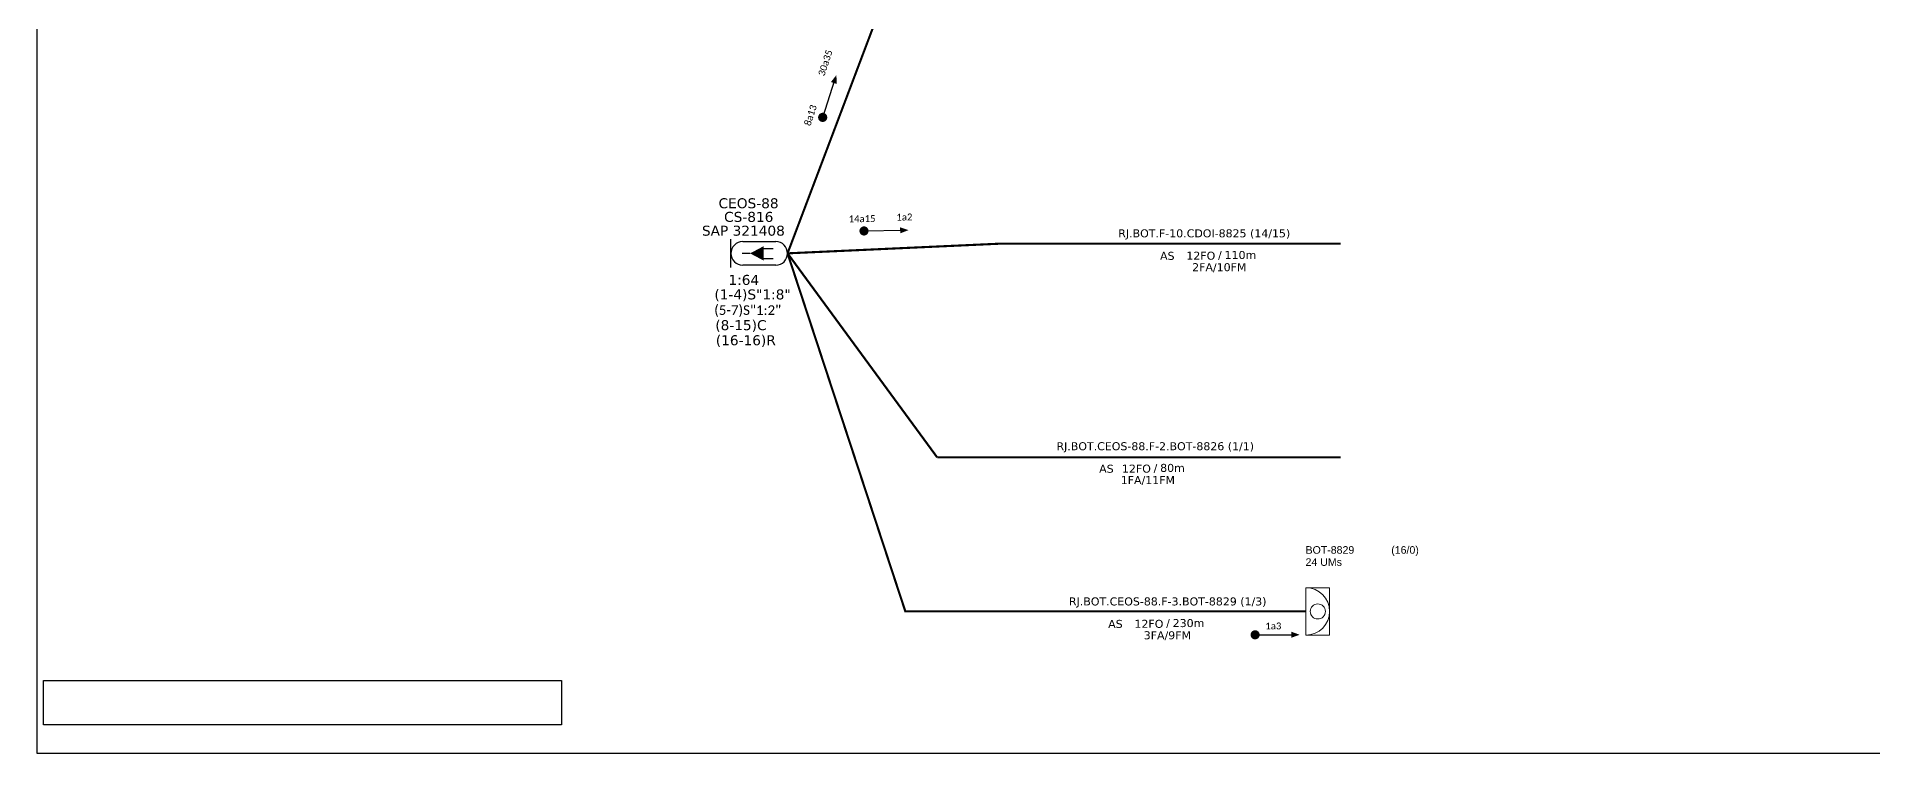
# Model space of a CAD drawing. Header units: metres. Extents: x -8 to 833, y -4 to 590.
# Drawn here: x -8 to 547, y -4 to 213 of the extents above; entities that cross this region are included whole.
import ezdxf
from ezdxf.enums import TextEntityAlignment as Align

# ---------------------------------------------------------------- set-up
doc = ezdxf.new("R2010")
doc.units = ezdxf.units.M
for name, color, linetype, lineweight in [("20.0-LEGENDA DOS CDO'S", 1, 'Continuous', 0), ('20.1-CDO_INTERIOR', 1, 'Continuous', 0), ('40.1-ETIQUETAS', 1, 'Continuous', 20)]:
    doc.layers.add(name, color=color, linetype=linetype, lineweight=lineweight)
for name, color, linetype in [('20.4-CEOS', 1, 'Continuous'), ('CAP a instalar', 1, 'Continuous'), ('SETA', 7, 'Continuous'), ('texto', 255, 'Continuous')]:
    doc.layers.add(name, color=color, linetype=linetype)
doc.styles.add('ARIAL', font='arial.ttf')
doc.styles.add('siredit', font='verdana.ttf')
doc.styles.get("Standard").update_dxf_attribs({"font": 'arial.ttf'})
doc.linetypes.add('FENCELINE1', pattern='A,0.25,-0.1,[133,ltypeshp.shx,S=0.1,R=0,X=-0.1,Y=0],-0.1,1', length=1.45)

# ---------------------------------------------------------------- blocks, each defined once
blk = doc.blocks.new('CEOS_RP_CT_DRT')
at = {"layer": '20.4-CEOS', "color": 0}
for p, q in [((-4.54, 1.19), (-1.19, 1.19)), ((-1.19, -1.19), (-4.54, -1.19))]:
    blk.add_line(p, q, dxfattribs=at)
for points in [[(-5.73, -1.43), (-5.73, 1.44)], [(-3.79, 0), (-4.59, 0)], [(-2.47, 0.48), (-1.45, 0.48)], [(-2.47, -0.52), (-1.45, -0.52)]]:
    blk.add_lwpolyline(points, dxfattribs=at)
blk.add_lwpolyline([(-3.79, 0, 0, 1.47, 0), (-2.41, 0, 1.47, 1.47, 0)], format="xyseb", dxfattribs=at)
for centre, start, end in [((-4.54, 0), 90, 270), ((-1.19, 0), 270, 90)]:
    blk.add_arc(centre, 1.19, start, end, dxfattribs=at)
at = {"layer": '20.4-CEOS', "color": 7, "style": 'siredit'}
for tag, p in [('Nº_DA_CEOS', (-2.86, 5.6)), ('LOCAL', (-2.86, 4.24)), ('SAP', (-2.86, 2.78)), ('RACIO_SPLITAGEM', (-2.86, -1.88)), ('FIBRAS_SPLITTER', (-2.86, -3.58)), ('FIBRAS_TOP_C', (-2.86, -5.08)), ('RESERVA_FINAIS', (-2.86, -6.39))]:
    blk.add_attdef(tag, text='', height=1.01, dxfattribs=at).set_placement(p, align=Align.TOP_CENTER)
blk = doc.blocks.new('ETIQUETA_RS5F')
at = {"layer": '40.1-ETIQUETAS', "color": 0, "style": 'siredit'}
blk.add_text('/', height=1.5, dxfattribs=at).set_placement((1.58, -1.95), align=Align.MIDDLE_RIGHT)
for tag, p in [('ETIQUETA_R_PRIMARIA', (1.21, 4.1)), ('ETIQUETA_R_SECUNDARIA', (1.21, 2.1)), ('F_ATIVAS/F_MORTAS', (1.14, -4.24))]:
    blk.add_attdef(tag, text='', height=1.5, dxfattribs=at).set_placement(p, align=Align.MIDDLE_CENTER)
for tag, p in [('TIPO_CABO', (-6.58, -2.12)), ('CAP_CABO', (0.4, -2.09))]:
    blk.add_attdef(tag, text='', height=1.5, dxfattribs=at).set_placement(p, align=Align.MIDDLE_RIGHT)
blk.add_attdef('METROS', text='', height=1.5, dxfattribs=at).set_placement((2.14, -1.95), align=Align.MIDDLE_LEFT)
for tag, p in [('FUSÃO_1', (0.85, -8.39)), ('FUSÃO_2', (0.85, -10.6)), ('FUSÃO_3', (0.85, -12.93)), ('FUSÃO_4', (0.85, -15.14)), ('FUSÃO_5', (0.85, -17.16))]:
    blk.add_attdef(tag, text='', height=1.5, dxfattribs=at).set_placement(p, align=Align.CENTER)

msp = doc.modelspace()

# ---------------------------------------------------------------- linework, layer by layer
at = {"color": 7}
msp.add_lwpolyline([(-8.32, -3.56), (832.68, -3.56), (832.68, 590.44), (-8.32, 590.44)], close=True, dxfattribs=at)
at = {"const_width": 1.38}
for points in [[(229.31, 188.22, 1), (229.74, 189.54, 1)], [(229.31, 188.22, 1), (229.74, 189.54, 1)], [(241.34, 154.49, 1), (242.72, 154.51, 1)], [(241.34, 154.49, 1), (242.72, 154.51, 1)]]:
    msp.add_lwpolyline(points, format="xyb", close=True, dxfattribs=at)
msp.add_lwpolyline([(359.69, 32.29, 1.38, 1.38, 1), (361.07, 32.29, 1.38, 1.38, 1)], format="xyseb", close=True)
at = {"color": 0}
msp.add_lwpolyline([(-6.31, 18.44), (150.44, 18.44), (150.44, 5.08), (-6.31, 5.08)], close=True, dxfattribs=at)
at = {"layer": '20.1-CDO_INTERIOR', "color": 1, "lineweight": 18}
msp.add_lwpolyline([(382.93, 32.22), (382.93, 46.52), (375.78, 46.52), (375.78, 32.22)], close=True, dxfattribs=at)
msp.add_circle((379.35, 39.37), 2.29, dxfattribs=at)
msp.add_arc((375.78, 39.37), 7.15, 270, 90, dxfattribs=at)
at = {"layer": 'CAP a instalar', "color": 0, "linetype": 'FENCELINE1', "ltscale": 5, "const_width": 0.646}
msp.add_lwpolyline([(256.74, 247.74), (218.9, 147.73)], dxfattribs=at)
at = {"layer": 'CAP a instalar', "color": 251, "linetype": 'FENCELINE1', "ltscale": 5, "const_width": 0.646}
msp.add_lwpolyline([(283.85, 150.69), (218.9, 147.73)], dxfattribs=at)
at = {"layer": 'CAP a instalar', "color": 251, "linetype": 'FENCELINE1', "ltscale": 7, "const_width": 0.646}
msp.add_lwpolyline([(386.31, 150.69), (283.85, 150.69)], dxfattribs=at)
at = {"layer": 'CAP a instalar', "color": 7, "linetype": 'FENCELINE1', "ltscale": 7, "const_width": 0.646}
msp.add_lwpolyline([(218.9, 147.73), (264.18, 85.98)], dxfattribs=at)
at = {"layer": 'CAP a instalar', "linetype": 'FENCELINE1', "ltscale": 7, "const_width": 0.646}
msp.add_lwpolyline([(218.9, 147.72), (254.54, 39.37), (375.78, 39.37)], dxfattribs=at)
at = {"layer": 'CAP a instalar', "color": 7, "linetype": 'FENCELINE1', "ltscale": 5, "const_width": 0.646}
msp.add_lwpolyline([(386.31, 85.98), (264.18, 85.98)], dxfattribs=at)
at = {"layer": 'SETA'}
for points in [[(229.53, 188.88), (233.21, 200.19)], [(229.53, 188.88), (233.21, 200.19)], [(242.03, 154.5), (253.92, 154.7)], [(242.03, 154.5), (253.92, 154.7)], [(360.38, 32.29), (372.27, 32.29)]]:
    msp.add_lwpolyline(points, dxfattribs=at)
for points in [[(232.02, 199.57), (233.68, 201.7), (233.77, 199)], [(232.02, 199.57), (233.68, 201.7), (233.77, 199)], [(252.95, 155.63), (255.5, 154.75), (252.99, 153.78)], [(252.95, 155.63), (255.5, 154.75), (252.99, 153.78)], [(371.32, 33.23), (373.86, 32.31), (371.32, 31.39)]]:
    msp.add_solid(points, dxfattribs=at)

# ---------------------------------------------------------------- block references
at = {"layer": '20.4-CEOS', "color": 5}
ref = msp.add_blockref('CEOS_RP_CT_DRT', (218.9, 147.72), dxfattribs=dict(at, xscale=2.991275084893772, yscale=2.991275084893778, zscale=2.991275084893798))
ref.add_attrib('Nº_DA_CEOS', 'CEOS-88', dxfattribs={"color": 5, "height": 3.02, "style": 'siredit'}).set_placement((207.1, 164.4), align=Align.TOP_CENTER)
ref.add_attrib('LOCAL', 'CS-816', dxfattribs={"color": 5, "height": 3.02, "style": 'siredit'}).set_placement((207.15, 160.28), align=Align.TOP_CENTER)
ref.add_attrib('SAP', 'SAP 321408', dxfattribs={"color": 5, "height": 3.02, "style": 'siredit'}).set_placement((205.53, 156.1), align=Align.TOP_CENTER)
ref.add_attrib('RACIO_SPLITAGEM', '1:64', dxfattribs={"color": 5, "height": 3.02, "style": 'siredit'}).set_placement((205.66, 141.21), align=Align.TOP_CENTER)
ref.add_attrib('FIBRAS_SPLITTER', '(1-4)S"1:8"', dxfattribs={"color": 5, "height": 3.0202, "style": 'siredit'}).set_placement((208.3, 136.81), align=Align.TOP_CENTER)
ref.add_attrib('FIBRAS_TOP_C', '(8-15)C', dxfattribs={"color": 5, "height": 3.02, "style": 'siredit'}).set_placement((204.79, 127.51), align=Align.TOP_CENTER)
ref.add_attrib('RESERVA_FINAIS', '(16-16)R', dxfattribs={"color": 5, "height": 3.02, "style": 'siredit'}).set_placement((206.26, 122.95), align=Align.TOP_CENTER)
at = {"layer": '40.1-ETIQUETAS', "color": 251}
ref = msp.add_blockref('ETIQUETA_RS5F', (347.74, 150.39), dxfattribs=dict(at, xscale=1.614043761933004, yscale=1.614043761933084, zscale=1.614043761933124))
ref.add_attrib('ETIQUETA_R_SECUNDARIA', 'RJ.BOT.F-10.CDOI-8825 (14/15)', dxfattribs={"color": 0, "height": 2.4211, "style": 'siredit'}).set_placement((344.99, 153.79), align=Align.MIDDLE_CENTER)
ref.add_attrib('TIPO_CABO', 'AS ', dxfattribs={"color": 0, "height": 2.421, "style": 'siredit'}).set_placement((337.06, 146.98), align=Align.MIDDLE_RIGHT)
ref.add_attrib('CAP_CABO', '12FO', dxfattribs={"color": 0, "height": 2.421, "style": 'siredit'}).set_placement((348.33, 147.02), align=Align.MIDDLE_RIGHT)
ref.add_attrib('METROS', '110m', dxfattribs={"color": 0, "height": 2.421, "style": 'siredit'}).set_placement((351.15, 147.24), align=Align.MIDDLE_LEFT)
ref.add_attrib('F_ATIVAS/F_MORTAS', '2FA/10FM', dxfattribs={"color": 0, "height": 2.421, "style": 'siredit'}).set_placement((349.54, 143.54), align=Align.MIDDLE_CENTER)
at = {"layer": '40.1-ETIQUETAS', "color": 7}
ref = msp.add_blockref('ETIQUETA_RS5F', (328.25, 85.96), dxfattribs=dict(at, xscale=1.614043770601583, yscale=1.614043770601674, zscale=1.614043770601689))
ref.add_attrib('ETIQUETA_R_SECUNDARIA', 'RJ.BOT.CEOS-88.F-2.BOT-8826 (1/1)', dxfattribs={"color": 0, "height": 2.4211, "style": 'siredit'}).set_placement((330.16, 89.36), align=Align.MIDDLE_CENTER)
ref.add_attrib('TIPO_CABO', 'AS', dxfattribs={"color": 0, "height": 2.421, "style": 'siredit'}).set_placement((317.57, 82.55), align=Align.MIDDLE_RIGHT)
ref.add_attrib('CAP_CABO', '12FO', dxfattribs={"color": 0, "height": 2.421, "style": 'siredit'}).set_placement((328.84, 82.58), align=Align.MIDDLE_RIGHT)
ref.add_attrib('METROS', '80m', dxfattribs={"color": 0, "height": 2.421, "style": 'siredit'}).set_placement((331.65, 82.81), align=Align.MIDDLE_LEFT)
ref.add_attrib('F_ATIVAS/F_MORTAS', '1FA/11FM', dxfattribs={"color": 0, "height": 2.421, "style": 'siredit'}).set_placement((327.92, 79.11), align=Align.MIDDLE_CENTER)

# ---------------------------------------------------------------- texts
at = {"color": 5, "insert": (206.83, 130.24), "char_height": 2.9059, "width": 49.1275, "attachment_point": 5, "style": 'ARIAL'}
msp.add_mtext('\\fCalibri|b0|i0|c0|p34;(5-7)S"1:2"', dxfattribs=at)
at = {"insert": (365.9, 34.96), "char_height": 2.0757, "width": 35.091, "attachment_point": 5, "style": 'ARIAL'}
msp.add_mtext('{\\fCalibri|b0|i0|c0|p34;\\C7;1a3}', dxfattribs=at)
at = {"layer": "20.0-LEGENDA DOS CDO'S", "color": 1, "style": 'ARIAL'}
for s, p in [('BOT-8829', (375.64, 56.83)), ('(16/0)', (401.58, 56.83)), ('24 UMs', (375.65, 53.16))]:
    msp.add_text(s, height=2.288, dxfattribs=at).set_placement(p)
at = {"layer": '40.1-ETIQUETAS', "style": 'siredit'}
for s, height, p in [('RJ.BOT.CEOS-88.F-3.BOT-8829 (1/3)', 2.4211, (333.94, 42.4)), ('3FA/9FM', 2.421, (333.83, 32.15))]:
    msp.add_text(s, height=height, dxfattribs=at).set_placement(p, align=Align.MIDDLE_CENTER)
for s, height, p in [('AS ', 2.421, (321.35, 35.59)), ('12FO', 2.421, (332.62, 35.62)), ('/', 2.42, (334.58, 35.85))]:
    msp.add_text(s, height=height, dxfattribs=at).set_placement(p, align=Align.MIDDLE_RIGHT)
msp.add_text('230m', height=2.421, dxfattribs=at).set_placement((335.44, 35.85), align=Align.MIDDLE_LEFT)
at = {"layer": 'texto', "char_height": 2.0757, "width": 35.091, "attachment_point": 5}
for s, insert, rotation in [('\\C7;\\fCalibri|b0|i0|c0|p34;30a35', (230.33, 205.38), 71.9656), ('\\C7;\\fCalibri|b0|i0|c0|p34;8a13', (225.83, 189.52), 71.9656), ('\\C7;\\fCalibri|b0|i0|c0|p34;14a15', (241.44, 158.2), 0.9715), ('\\C7;\\fCalibri|b0|i0|c0|p34;1a2', (254.25, 158.7), 0.9715)]:
    msp.add_mtext(s, dxfattribs=dict(at, insert=insert, rotation=rotation))

doc.saveas('drawing.dxf')
